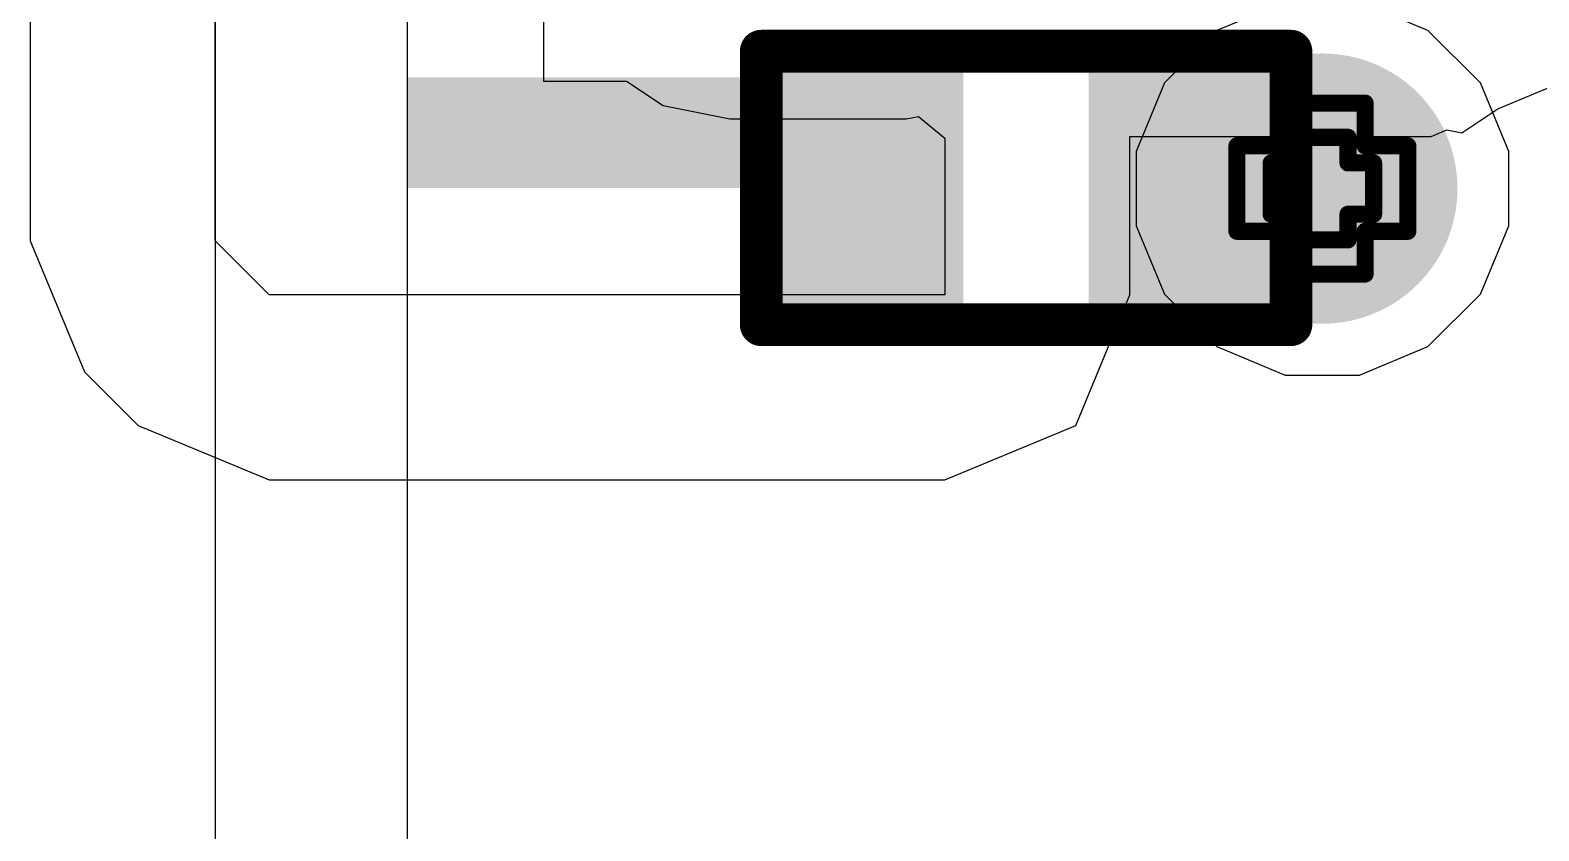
# Model space of a CAD drawing. Header units: inches. Extents: x -4 to 5258, y -4 to 5281.
# Drawn here: x 5.389 to 9.875, y 31.723 to 34.102 of the extents above; entities that cross this region are included whole.
import ezdxf

# ---------------------------------------------------------------- set-up
doc = ezdxf.new("R2010")
doc.units = ezdxf.units.IN
for name, color, linetype in [('Bottom Layer', 5, 'Continuous'), ('Bottom Solder', 6, 'Continuous'), ('Drill Drawing', 1, 'Continuous'), ('Layer 1', 16, 'Continuous'), ('Layer 2', 76, 'Continuous'), ('Top Layer', 1, 'Continuous'), ('Top Overlay', 2, 'Continuous'), ('Top Paste', 8, 'Continuous'), ('Top Solder', 216, 'Continuous'), ('Via Holes', 16, 'Continuous')]:
    doc.layers.add(name, color=color, linetype=linetype)

# ---------------------------------------------------------------- blocks, each defined once
blk = doc.blocks.new('R___0402_156')
at = {"layer": 'Top Layer'}
for points in [[(-0.6985, -0.3175), (-0.6985, 0.3175), (-0.2413, 0.3175), (-0.2413, -0.3175)], [(0.2413, -0.3175), (0.2413, 0.3175), (0.6985, 0.3175), (0.6985, -0.3175)]]:
    blk.add_hatch(color=1, dxfattribs=at).paths.add_polyline_path(points)
at = {"layer": 'Top Paste'}
for points in [[(-0.6985, -0.3175), (-0.6985, 0.3175), (-0.2413, 0.3175), (-0.2413, -0.3175)], [(0.2413, -0.3175), (0.2413, 0.3175), (0.6985, 0.3175), (0.6985, -0.3175)]]:
    blk.add_hatch(color=8, dxfattribs=at).paths.add_polyline_path(points)
at = {"layer": 'Top Solder'}
for points in [[(-0.7535, -0.3725), (-0.7535, 0.3725), (-0.1863, 0.3725), (-0.1863, -0.3725)], [(0.1863, -0.3725), (0.1863, 0.3725), (0.7535, 0.3725), (0.7535, -0.3725)]]:
    blk.add_hatch(color=216, dxfattribs=at).paths.add_polyline_path(points)
at = {"layer": 'Top Overlay'}
for points in [[(-0.7874, 0.4064, 0.127, 0.127, 0), (-0.7874, -0.4064, 0.127, 0.127, 0)], [(0.7874, 0.4064, 0.127, 0.127, 0), (-0.7874, 0.4064, 0.127, 0.127, 0)], [(0.7874, 0.4064, 0.127, 0.127, 0), (0.7874, -0.4064, 0.127, 0.127, 0)], [(0.7874, -0.4064, 0.127, 0.127, 0), (-0.7874, -0.4064, 0.127, 0.127, 0)], [(0.8128, -0.4318, 0.00323, 0.00323, 0), (-0.8128, -0.4318, 0.00323, 0.00323, 0)]]:
    blk.add_lwpolyline(points, format="xyseb", dxfattribs=at)
for points in [[(-0.8191, 0.4064, 0.0635, 0.0635, 1), (-0.7556, 0.4064, 0.0635, 0.0635, 1)], [(-0.8191, 0.4064, 0.0635, 0.0635, 1), (-0.7556, 0.4064, 0.0635, 0.0635, 1)], [(0.7556, 0.4064, 0.0635, 0.0635, 1), (0.8191, 0.4064, 0.0635, 0.0635, 1)], [(0.7556, 0.4064, 0.0635, 0.0635, 1), (0.8191, 0.4064, 0.0635, 0.0635, 1)], [(-0.8191, -0.4064, 0.0635, 0.0635, 1), (-0.7556, -0.4064, 0.0635, 0.0635, 1)], [(-0.8191, -0.4064, 0.0635, 0.0635, 1), (-0.7556, -0.4064, 0.0635, 0.0635, 1)], [(0.7556, -0.4064, 0.0635, 0.0635, 1), (0.8191, -0.4064, 0.0635, 0.0635, 1)], [(0.7556, -0.4064, 0.0635, 0.0635, 1), (0.8191, -0.4064, 0.0635, 0.0635, 1)], [(-0.8136, -0.4318, 0.00161, 0.00161, 1), (-0.812, -0.4318, 0.00161, 0.00161, 1)], [(0.812, -0.4318, 0.00161, 0.00161, 1), (0.8136, -0.4318, 0.00161, 0.00161, 1)]]:
    blk.add_lwpolyline(points, format="xyseb", close=True, dxfattribs=at)

msp = doc.modelspace()

# ---------------------------------------------------------------- hatches: boundary and pattern name
at = {"layer": 'Bottom Layer'}
h = msp.add_hatch(color=5, dxfattribs=at)
edge = h.paths.add_edge_path()
edge.add_arc((9.2312, 33.6317), 0.3, 0, 360)
at = {"layer": 'Bottom Solder'}
h = msp.add_hatch(color=6, dxfattribs=at)
edge = h.paths.add_edge_path()
edge.add_arc((9.2312, 33.6317), 0.4016, 0, 360)
at = {"layer": 'Layer 1'}
h = msp.add_hatch(color=16, dxfattribs=at)
edge = h.paths.add_edge_path()
edge.add_arc((9.2312, 33.6317), 0.3, 0, 360)
at = {"layer": 'Layer 2'}
h = msp.add_hatch(color=76, dxfattribs=at)
edge = h.paths.add_edge_path()
edge.add_arc((9.2312, 33.6317), 0.3, 0, 360)
at = {"layer": 'Top Layer'}
for points in [[(6.5108, 33.6336), (8.109, 33.6336), (8.109, 33.962), (6.5108, 33.962)], [(8.7064, 33.931), (8.7064, 33.3289), (9.2312, 33.3289), (9.2312, 33.931)]]:
    msp.add_hatch(color=1, dxfattribs=at).paths.add_polyline_path(points)
h = msp.add_hatch(color=1, dxfattribs=at)
edge = h.paths.add_edge_path()
edge.add_arc((9.2312, 33.6317), 0.3, 0, 360)
at = {"layer": 'Top Solder'}
h = msp.add_hatch(color=216, dxfattribs=at)
edge = h.paths.add_edge_path()
edge.add_arc((9.2312, 33.6317), 0.4016, 0, 360)
at = {"layer": 'Via Holes'}
h = msp.add_hatch(color=7, dxfattribs=at)
edge = h.paths.add_edge_path()
edge.add_arc((9.2312, 33.6317), 0.15, 0, 360)

# ---------------------------------------------------------------- linework, layer by layer
at = {"layer": 'Drill Drawing'}
for points in [[(9.1042, 33.7587, 0.0508, 0.0508, 0), (9.1042, 33.8857, 0.0508, 0.0508, 0)], [(9.1042, 33.8857, 0.0508, 0.0508, 0), (9.3582, 33.8857, 0.0508, 0.0508, 0)], [(9.3582, 33.7587, 0.0508, 0.0508, 0), (9.3582, 33.8857, 0.0508, 0.0508, 0)], [(8.9772, 33.5047, 0.0508, 0.0508, 0), (8.9772, 33.7587, 0.0508, 0.0508, 0)], [(8.9772, 33.7587, 0.0508, 0.0508, 0), (9.1042, 33.7587, 0.0508, 0.0508, 0)], [(9.155, 33.7079, 0.0508, 0.0508, 0), (9.155, 33.7841, 0.0508, 0.0508, 0)], [(9.155, 33.7841, 0.0508, 0.0508, 0), (9.3074, 33.7841, 0.0508, 0.0508, 0)], [(9.3074, 33.7079, 0.0508, 0.0508, 0), (9.3074, 33.7841, 0.0508, 0.0508, 0)], [(9.3582, 33.7587, 0.0508, 0.0508, 0), (9.4852, 33.7587, 0.0508, 0.0508, 0)], [(9.4852, 33.5047, 0.0508, 0.0508, 0), (9.4852, 33.7587, 0.0508, 0.0508, 0)], [(9.0788, 33.5555, 0.0508, 0.0508, 0), (9.0788, 33.7079, 0.0508, 0.0508, 0)], [(9.0788, 33.7079, 0.0508, 0.0508, 0), (9.155, 33.7079, 0.0508, 0.0508, 0)], [(9.3074, 33.7079, 0.0508, 0.0508, 0), (9.3836, 33.7079, 0.0508, 0.0508, 0)], [(9.3836, 33.5555, 0.0508, 0.0508, 0), (9.3836, 33.7079, 0.0508, 0.0508, 0)], [(9.0788, 33.5555, 0.0508, 0.0508, 0), (9.155, 33.5555, 0.0508, 0.0508, 0)], [(9.155, 33.4793, 0.0508, 0.0508, 0), (9.155, 33.5555, 0.0508, 0.0508, 0)], [(9.3074, 33.5555, 0.0508, 0.0508, 0), (9.3836, 33.5555, 0.0508, 0.0508, 0)], [(9.3074, 33.4793, 0.0508, 0.0508, 0), (9.3074, 33.5555, 0.0508, 0.0508, 0)], [(8.9772, 33.5047, 0.0508, 0.0508, 0), (9.1042, 33.5047, 0.0508, 0.0508, 0)], [(9.1042, 33.3777, 0.0508, 0.0508, 0), (9.1042, 33.5047, 0.0508, 0.0508, 0)], [(9.3582, 33.5047, 0.0508, 0.0508, 0), (9.4852, 33.5047, 0.0508, 0.0508, 0)], [(9.3582, 33.3777, 0.0508, 0.0508, 0), (9.3582, 33.5047, 0.0508, 0.0508, 0)], [(9.155, 33.4793, 0.0508, 0.0508, 0), (9.3074, 33.4793, 0.0508, 0.0508, 0)], [(9.1042, 33.3777, 0.0508, 0.0508, 0), (9.3582, 33.3777, 0.0508, 0.0508, 0)]]:
    msp.add_lwpolyline(points, format="xyseb", dxfattribs=at)
for points in [[(9.0915, 33.8857, 0.0254, 0.0254, 1), (9.1169, 33.8857, 0.0254, 0.0254, 1)], [(9.0915, 33.8857, 0.0254, 0.0254, 1), (9.1169, 33.8857, 0.0254, 0.0254, 1)], [(9.3455, 33.8857, 0.0254, 0.0254, 1), (9.3709, 33.8857, 0.0254, 0.0254, 1)], [(9.3455, 33.8857, 0.0254, 0.0254, 1), (9.3709, 33.8857, 0.0254, 0.0254, 1)], [(8.9645, 33.7587, 0.0254, 0.0254, 1), (8.9899, 33.7587, 0.0254, 0.0254, 1)], [(8.9645, 33.7587, 0.0254, 0.0254, 1), (8.9899, 33.7587, 0.0254, 0.0254, 1)], [(9.0915, 33.7587, 0.0254, 0.0254, 1), (9.1169, 33.7587, 0.0254, 0.0254, 1)], [(9.0915, 33.7587, 0.0254, 0.0254, 1), (9.1169, 33.7587, 0.0254, 0.0254, 1)], [(9.1423, 33.7841, 0.0254, 0.0254, 1), (9.1677, 33.7841, 0.0254, 0.0254, 1)], [(9.1423, 33.7841, 0.0254, 0.0254, 1), (9.1677, 33.7841, 0.0254, 0.0254, 1)], [(9.2947, 33.7841, 0.0254, 0.0254, 1), (9.3201, 33.7841, 0.0254, 0.0254, 1)], [(9.2947, 33.7841, 0.0254, 0.0254, 1), (9.3201, 33.7841, 0.0254, 0.0254, 1)], [(9.3455, 33.7587, 0.0254, 0.0254, 1), (9.3709, 33.7587, 0.0254, 0.0254, 1)], [(9.3455, 33.7587, 0.0254, 0.0254, 1), (9.3709, 33.7587, 0.0254, 0.0254, 1)], [(9.4725, 33.7587, 0.0254, 0.0254, 1), (9.4979, 33.7587, 0.0254, 0.0254, 1)], [(9.4725, 33.7587, 0.0254, 0.0254, 1), (9.4979, 33.7587, 0.0254, 0.0254, 1)], [(9.0661, 33.7079, 0.0254, 0.0254, 1), (9.0915, 33.7079, 0.0254, 0.0254, 1)], [(9.0661, 33.7079, 0.0254, 0.0254, 1), (9.0915, 33.7079, 0.0254, 0.0254, 1)], [(9.1423, 33.7079, 0.0254, 0.0254, 1), (9.1677, 33.7079, 0.0254, 0.0254, 1)], [(9.1423, 33.7079, 0.0254, 0.0254, 1), (9.1677, 33.7079, 0.0254, 0.0254, 1)], [(9.2947, 33.7079, 0.0254, 0.0254, 1), (9.3201, 33.7079, 0.0254, 0.0254, 1)], [(9.2947, 33.7079, 0.0254, 0.0254, 1), (9.3201, 33.7079, 0.0254, 0.0254, 1)], [(9.3709, 33.7079, 0.0254, 0.0254, 1), (9.3963, 33.7079, 0.0254, 0.0254, 1)], [(9.3709, 33.7079, 0.0254, 0.0254, 1), (9.3963, 33.7079, 0.0254, 0.0254, 1)], [(9.0661, 33.5555, 0.0254, 0.0254, 1), (9.0915, 33.5555, 0.0254, 0.0254, 1)], [(9.0661, 33.5555, 0.0254, 0.0254, 1), (9.0915, 33.5555, 0.0254, 0.0254, 1)], [(9.1423, 33.5555, 0.0254, 0.0254, 1), (9.1677, 33.5555, 0.0254, 0.0254, 1)], [(9.1423, 33.5555, 0.0254, 0.0254, 1), (9.1677, 33.5555, 0.0254, 0.0254, 1)], [(9.2947, 33.5555, 0.0254, 0.0254, 1), (9.3201, 33.5555, 0.0254, 0.0254, 1)], [(9.2947, 33.5555, 0.0254, 0.0254, 1), (9.3201, 33.5555, 0.0254, 0.0254, 1)], [(9.3709, 33.5555, 0.0254, 0.0254, 1), (9.3963, 33.5555, 0.0254, 0.0254, 1)], [(9.3709, 33.5555, 0.0254, 0.0254, 1), (9.3963, 33.5555, 0.0254, 0.0254, 1)], [(8.9645, 33.5047, 0.0254, 0.0254, 1), (8.9899, 33.5047, 0.0254, 0.0254, 1)], [(8.9645, 33.5047, 0.0254, 0.0254, 1), (8.9899, 33.5047, 0.0254, 0.0254, 1)], [(9.0915, 33.5047, 0.0254, 0.0254, 1), (9.1169, 33.5047, 0.0254, 0.0254, 1)], [(9.0915, 33.5047, 0.0254, 0.0254, 1), (9.1169, 33.5047, 0.0254, 0.0254, 1)], [(9.3455, 33.5047, 0.0254, 0.0254, 1), (9.3709, 33.5047, 0.0254, 0.0254, 1)], [(9.3455, 33.5047, 0.0254, 0.0254, 1), (9.3709, 33.5047, 0.0254, 0.0254, 1)], [(9.4725, 33.5047, 0.0254, 0.0254, 1), (9.4979, 33.5047, 0.0254, 0.0254, 1)], [(9.4725, 33.5047, 0.0254, 0.0254, 1), (9.4979, 33.5047, 0.0254, 0.0254, 1)], [(9.1423, 33.4793, 0.0254, 0.0254, 1), (9.1677, 33.4793, 0.0254, 0.0254, 1)], [(9.1423, 33.4793, 0.0254, 0.0254, 1), (9.1677, 33.4793, 0.0254, 0.0254, 1)], [(9.2947, 33.4793, 0.0254, 0.0254, 1), (9.3201, 33.4793, 0.0254, 0.0254, 1)], [(9.2947, 33.4793, 0.0254, 0.0254, 1), (9.3201, 33.4793, 0.0254, 0.0254, 1)], [(9.0915, 33.3777, 0.0254, 0.0254, 1), (9.1169, 33.3777, 0.0254, 0.0254, 1)], [(9.0915, 33.3777, 0.0254, 0.0254, 1), (9.1169, 33.3777, 0.0254, 0.0254, 1)], [(9.3455, 33.3777, 0.0254, 0.0254, 1), (9.3709, 33.3777, 0.0254, 0.0254, 1)], [(9.3455, 33.3777, 0.0254, 0.0254, 1), (9.3709, 33.3777, 0.0254, 0.0254, 1)]]:
    msp.add_lwpolyline(points, format="xyseb", close=True, dxfattribs=at)
at = {"layer": 'Layer 2'}
for p, q in [((5.9393, 44.2651), (5.9393, 19.5544)), ((6.5108, 24.6907), (6.5108, 35.7227)), ((9.121, 34.1857), (8.9174, 34.1014)), ((9.5451, 34.1014), (9.3414, 34.1857)), ((8.9174, 34.1014), (8.7616, 33.9455)), ((9.7009, 33.9455), (9.5451, 34.1014)), ((8.7616, 33.9455), (8.6772, 33.7419)), ((9.7852, 33.7419), (9.7009, 33.9455)), ((8.6772, 33.7419), (8.6772, 33.5215)), ((9.7852, 33.5215), (9.7852, 33.7419)), ((8.6772, 33.5215), (8.7616, 33.3179)), ((9.7009, 33.3179), (9.7852, 33.5215)), ((8.7616, 33.3179), (8.9174, 33.1621)), ((9.5451, 33.1621), (9.7009, 33.3179)), ((8.9174, 33.1621), (9.121, 33.0777)), ((9.3414, 33.0777), (9.5451, 33.1621)), ((9.121, 33.0777), (9.3414, 33.0777))]:
    msp.add_line(p, q, dxfattribs=at)
at = {"layer": 'Top Layer'}
for p, q in [((5.3894, 37.4756), (5.3894, 33.4764)), ((5.9393, 33.4764), (5.9393, 37.4756)), ((6.9154, 34.7676), (6.9154, 33.9511)), ((6.9154, 33.9511), (7.162, 33.9511)), ((7.162, 33.9511), (7.2711, 33.8782)), ((9.7533, 33.8691), (9.9433, 33.9478)), ((7.2711, 33.8782), (7.4694, 33.8387)), ((9.6459, 33.7973), (9.7533, 33.8691)), ((7.4694, 33.8387), (7.9942, 33.8387)), ((7.9942, 33.8387), (8.0305, 33.846)), ((8.0305, 33.846), (8.109, 33.7815)), ((8.109, 33.7815), (8.109, 33.3161)), ((8.6589, 33.3161), (8.6589, 33.7868)), ((8.6589, 33.7868), (9.5545, 33.7868)), ((9.5545, 33.7868), (9.6014, 33.8062)), ((9.6014, 33.8062), (9.6459, 33.7973)), ((5.3894, 33.4764), (5.5505, 33.0876)), ((6.0995, 33.3161), (5.9393, 33.4764)), ((8.109, 33.3161), (6.0995, 33.3161)), ((8.4978, 32.9273), (8.6589, 33.3161)), ((5.5505, 33.0876), (5.7107, 32.9273)), ((5.7107, 32.9273), (6.0995, 32.7663)), ((8.109, 32.7663), (8.4978, 32.9273)), ((6.0995, 32.7663), (8.109, 32.7663))]:
    msp.add_line(p, q, dxfattribs=at)

# ---------------------------------------------------------------- block references
at = {"rotation": 180}
msp.add_blockref('R___0402_156', (8.3503, 33.6336), dxfattribs=at)

doc.saveas('drawing.dxf')
